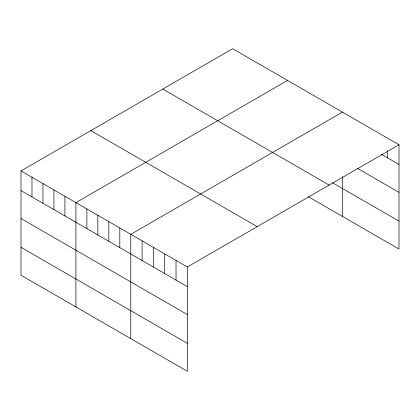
<?xml version="1.0" encoding="UTF-8"?>
<svg xmlns="http://www.w3.org/2000/svg" width="420" height="420" viewBox="0 0 420 420"><rect width="100%" height="100%" fill="white"/><g stroke="black" fill="none" stroke-linecap="round" stroke-linejoin="round"><path stroke-width="0.63" d="M21 170.935L187.341 266.968L187.341 371.269L21 275.231L21 170.935L232.659 48.73L399 144.769L399 249.065L308.411 196.765M287.553 80.425L75.894 202.624L75.894 306.925M342.447 112.114L130.783 234.318L130.783 338.615M187.341 266.968L399 144.769M381.47 154.308L399 164.43M357.714 168.525L399 192.36M332.567 182.779L399 221.135M162.813 89.061L329.154 185.094M90.846 130.609L257.187 226.643M21 190.596L187.341 286.629M21 218.526L187.341 314.559M21 247.301L187.341 343.34M387.692 150.691L387.692 157.899M342.447 176.71L342.447 216.416M176.027 260.437L176.027 280.103M164.719 253.911L164.719 273.572M153.405 247.38L153.405 267.041M142.097 240.849L142.097 260.51M119.805 227.981L119.805 247.643M108.827 221.639L108.827 241.3M97.85 215.303L97.85 234.964M86.872 208.966L86.872 228.627M64.911 196.287L64.911 215.948M53.933 189.95L53.933 209.612M42.956 183.614L42.956 203.275M31.978 177.272L31.978 196.933"/></g></svg>
